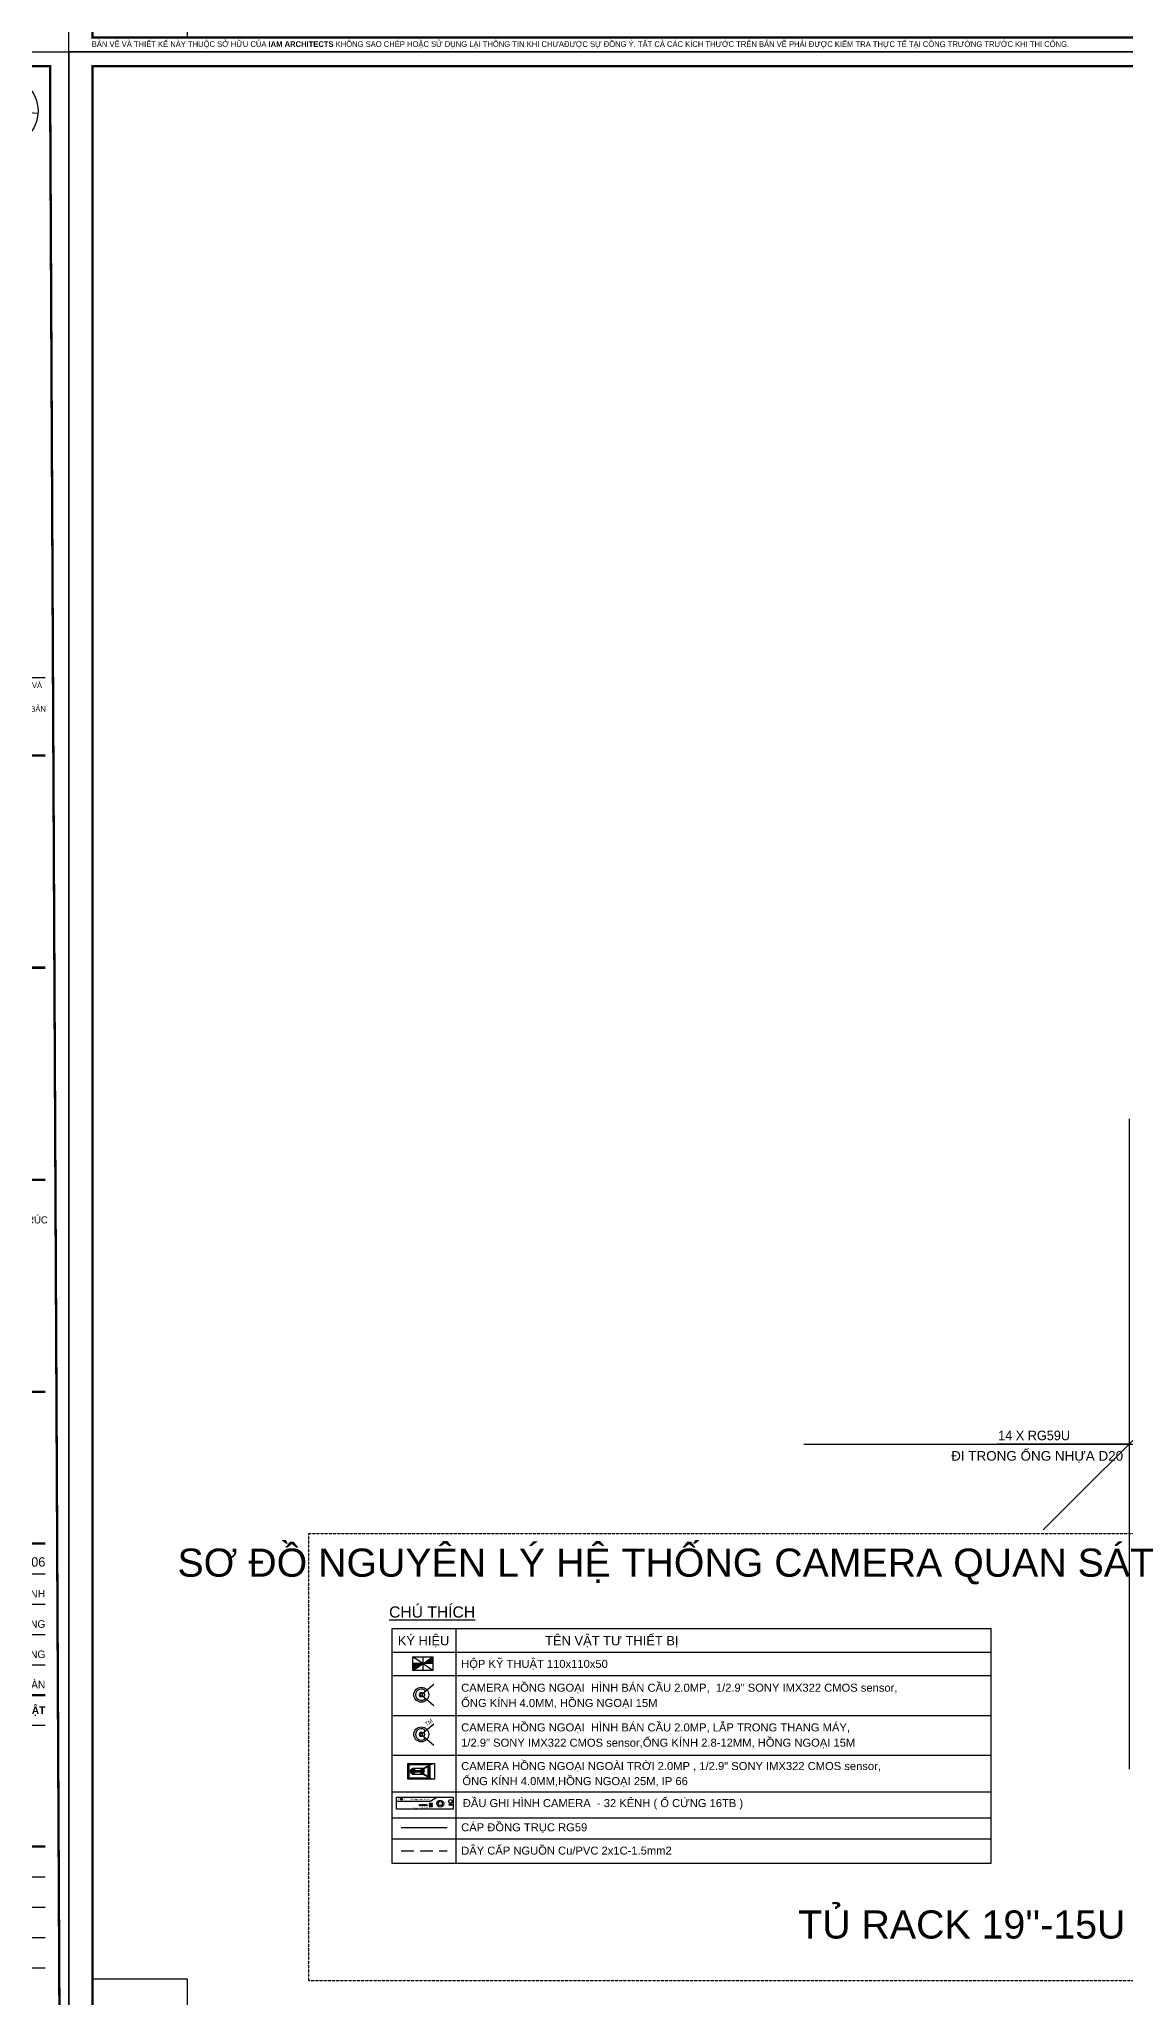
# Model space of a CAD drawing. Header units: inches. Extents: x 1721084 to 1854744, y 225101 to 488646.
# Drawn here: x 1765161 to 1782374, y 414780 to 445802 of the extents above; entities that cross this region are included whole.
import ezdxf
from ezdxf.enums import TextEntityAlignment as Align

# ---------------------------------------------------------------- set-up
doc = ezdxf.new("R2010")
doc.units = ezdxf.units.IN
doc.header["$MEASUREMENT"] = 0
doc.linetypes.add('HIDDEN', pattern=[0.375, 0.25, -0.125])
for name, color, linetype in [('09.CCTV SDNL$0$ME-E-Text-VN', 4, 'Continuous'), ('A-ANNO-DIM 100', 252, 'Continuous'), ('CAMERA', 2, 'Continuous'), ('CMR', 3, 'Continuous'), ('EYEVIEW - TOAN', 7, 'Continuous'), ('I.A.M TITLEBLOCK - A2 -H$0$A-ANNO-KEY', 250, 'Continuous'), ('I.A.M TITLEBLOCK - A2 -H$0$A-ANNO-SYMB', 250, 'Continuous'), ('I.A.M TITLEBLOCK - A2 -H$0$A-TBLK-TEXT', 250, 'Continuous'), ('KICHTHUOC', 9, 'Continuous'), ('KT', 1, 'Continuous'), ('PCCC', 11, 'Continuous'), ('TexPCC', 142, 'Continuous'), ('TEXT', 9, 'Continuous'), ('TEXT_TELNET', 4, 'Continuous'), ('TOAN - TRAN PHAN', 7, 'Continuous')]:
    doc.layers.add(name, color=color, linetype=linetype)
doc.styles.add('09.CCTV SDNL$0$ICIC', font='arial.ttf')
doc.styles.add('1', font='vhavan.ttf')
doc.styles.add('ARIAL', font='arial.ttf')
doc.styles.add('BIGTEXT', font='vhavan.ttf', dxfattribs={"height": 500})
doc.styles.add('I.A.M TITLEBLOCK - A2 -H$0$TITLE BLOCK', font='arial.ttf')
doc.styles.add('KICHTHUOC', font='VHELVCN0.TTF')
doc.dimstyles.new('100', dxfattribs={"dimscale": 0, "dimtxt": 450, "dimasz": 100, "dimexe": 100, "dimexo": 0, "dimgap": 200, "dimtad": 1, "dimdec": 0, "dimzin": 12, "dimdsep": 46, "dimtxsty": '1', "dimblk": 'CHEO', "dimblk1": 'CHEO', "dimblk2": 'CHEO', "dimsah": 1, "dimcen": 0, "dimdle": 100, "dimclrd": 9, "dimclre": 9, "dimclrt": 4, "dimadec": 0, "dimazin": 0, "dimtfac": 1, "dimtdec": 0, "dimtix": 1, "dimtofl": 0, "dimtmove": 2, "dimatfit": 3, "dimldrblk": 'CHEO', "dimfxl": 1, "dimtolj": 1, "dimtzin": 12, "dimarcsym": 0})
pattern_1 = [(45, (362951.55429, -13210.59776), (-0.044194173824, 0.044194173824), [])]

# ---------------------------------------------------------------- blocks, each defined once
blk = doc.blocks.new('I.A.M TITLEBLOCK - A2 -H$0$TRUE NORTH')
at = {"layer": 'I.A.M TITLEBLOCK - A2 -H$0$A-ANNO-SYMB'}
h = blk.add_hatch(color=256, dxfattribs=at)
h.dxf.hatch_style = 1
h.paths.add_polyline_path([(-250, 1479, -0.041886), (0, 1500), (0, 0), (-250, 0)])
h.paths.add_polyline_path([(0, 1500, 0.041886), (-250, 1479), (-250, 1500)])
for points in [[(0, 1500), (-250, 1500)], [(-250, 0), (-250, 1500)], [(0, -1500), (0, 1500)], [(1500, 0), (-1500, 0)], [(-250, -1500), (-250, -1479)]]:
    blk.add_lwpolyline(points, dxfattribs=at)
blk.add_circle((0, 0), 1500, dxfattribs=at)
blk = doc.blocks.new('I.A.M TITLEBLOCK - A2 -H')
at = {"const_width": 0.5}
blk.add_lwpolyline([(5, 3), (592, 3), (590, 417), (5, 417)], close=True, dxfattribs=at)
at = {"color": 2}
for points in [[(534, 287.9), (589, 287.9)], [(534, 98.6), (589, 98.6)], [(534, 92.2), (589, 92.2)], [(534, 85.8), (589, 85.8)], [(534, 79.4), (589, 79.4)], [(534, 73), (589, 73)], [(534, 66.6), (589, 66.6)], [(534, 34.6), (589, 34.6)], [(534, 28.2), (589, 28.2)], [(534, 21.8), (589, 21.8)], [(534, 15.4), (589, 15.4)]]:
    blk.add_lwpolyline(points, dxfattribs=at)
at = {"const_width": 0.5}
for points in [[(534, 271.4), (589, 271.4)], [(534, 226.6), (589, 226.6)], [(534, 181.8), (589, 181.8)], [(534, 137), (589, 137)], [(534, 105), (589, 105)], [(534, 73), (589, 73)], [(534, 41), (589, 41)]]:
    blk.add_lwpolyline(points, dxfattribs=at)
at = {"layer": 'Defpoints'}
blk.add_lwpolyline([(0, 420), (594, 420), (594, 0), (0, 0)], close=True, dxfattribs=at)
at = {"layer": 'Defpoints', "color": 8}
blk.add_lwpolyline([(5, 3), (25, 3), (25, 13), (5, 13)], close=True, dxfattribs=at)
at = {"layer": 'I.A.M TITLEBLOCK - A2 -H$0$A-ANNO-KEY', "xscale": 0.005, "yscale": 0.005, "zscale": 0.005, "rotation": 355.8874453798923}
blk.add_blockref('I.A.M TITLEBLOCK - A2 -H$0$TRUE NORTH', (579.97, 407.52), dxfattribs=at)
at = {"layer": 'Defpoints', "color": 2, "lineweight": 0, "insert": (589, 70.6), "char_height": 1.6, "width": 56.5421, "attachment_point": 3, "style": 'I.A.M TITLEBLOCK - A2 -H$0$TITLE BLOCK'}
blk.add_mtext('{\\fVNI-Avo|b1|i0|c0|p2;\\C7;BAÛN VEÕ THIEÁT KEÁ KYÕ THUAÄT }', dxfattribs=at)
at = {"layer": 'I.A.M TITLEBLOCK - A2 -H$0$A-TBLK-TEXT', "color": 2, "lineweight": 0, "style": 'I.A.M TITLEBLOCK - A2 -H$0$TITLE BLOCK'}
for s, insert, char_height, width, attachment_point in [('\\pt1.2;{\\fVNI-Avo|b0|i0|c0|p2;CAÙC BAÛN VEÕ KIEÁN TRUÙC ÑÖÔÏC ÑOÏC CHUNG VÔÙI BAÛN VEÕ KEÁT CAÁU VAØ CÔ ÑIEÄN LIEÂN QUAN.}', (534, 286.84), 1.2, 55, 1), ('\\pt1.5;{\\fVNI-Avo|b0|i0|c0|p2;CAÙC THOÂNG TIN THUOÄC VEÀ KEÁT CAÁU VAØ CÔ ÑIEÄN THEÅ HIEÄN TREÂN BAÛN VEÕ KIEÁN TRUÙC CHÆ ÑEÅ THAM KHAÛO.}', (534, 281.84), 1.2, 55.5702, 1), ('\\pt2;{\\fVNI-Avo|b0|i0|c0|p2;\\C7;18006}', (589, 102.1), 2, 46.5421, 3), ('{\\fVNI-Avo|b0|i0|c0|p2;KTS. NG}Ũ THÀNH VINH', (589, 95.2), 1.6, 46.5421, 3), ('{\\fVNI-Avo|b0|i0|c0|p2;KS. NGUYEÃN BAÛO NAÊNG}', (589, 88.8), 1.6, 46.5421, 3), ('{\\fVNI-Avo|b0|i0|c0|p2;KS. NGUYEÃN BAÛO NAÊNG}', (589, 82.4), 1.6, 46.5421, 3), ('{\\fVNI-Avo|b0|i0|c0|p0;KTS. NGUYEÃN NGOÏC TOAØN}', (589, 76), 1.6, 46.5421, 3), ('\\pt1.8;{\\fVNI-Avo|b0|i0|c0|p2;BAÛN VEÕ VAØ THIEÁT KEÁ NAØY THUOÄC SÔÛ HÖÕU CUÛA \\fVNI-Avo|b1|i0|c0|p2;IAM ARCHITECTS\\fVNI-Avo|b0|i0|c0|p2; KHOÂNG SAO CHEÙP HOAËC SÖÛ DUÏNG LAÏI THOÂNG TIN KHI CHÖAÑÖÔÏC SÖÏ ÑOÀNG YÙ. TAÁT CAÛ CAÙC KÍCH THÖÔÙC TREÂN BAÛN VEÕ PHAÛI ÑÖÔÏC KIEÅM TRA THÖÏC TEÁ TAÏI COÂNG TRÖÔØNG TRÖÔÙC KHI THI COÂNG.}', (4.81, 2.24), 1.2, 216.8663, 1)]:
    blk.add_mtext(s, dxfattribs=dict(at, insert=insert, char_height=char_height, width=width, attachment_point=attachment_point))
at = {"layer": 'I.A.M TITLEBLOCK - A2 -H$0$A-TBLK-TEXT', "color": 7, "lineweight": 0, "insert": (574.42, 174.09), "char_height": 1.5, "width": 32.0194, "attachment_point": 2, "style": 'I.A.M TITLEBLOCK - A2 -H$0$TITLE BLOCK'}
blk.add_mtext('{\\fVNI-Avo|b0|i0|c0|p2;COÂNG TY COÅ PHAÀN KIEÁN TRUÙC}', dxfattribs=at)
blk = doc.blocks.new('CHEO')
at = {"layer": 'KICHTHUOC'}
for p, q in [((0, 51.51), (0, -51.51)), ((-51.51, 0), (51.51, 0))]:
    blk.add_line(p, q, dxfattribs=at)
at = {"layer": 'KICHTHUOC', "color": 1}
blk.add_line((-13.58, -13.58), (13.58, 13.58), dxfattribs=at)
blk = doc.blocks.new('698af3')
at = {"layer": 'PCCC'}
h = blk.add_hatch(color=256, dxfattribs=at)
h.paths.add_polyline_path([(-242526, 735779), (-242351, 735524), (-242351, 735779)])
h.paths.add_polyline_path([(-242351, 735524), (-242351, 735270), (-242177, 735270)])
for p, q in [((-242177, 735779), (-242526, 735270)), ((-242177, 735270), (-242526, 735779)), ((-242351, 735779), (-242351, 735270)), ((-242526, 735524), (-242177, 735524))]:
    blk.add_line(p, q, dxfattribs=at)
blk.add_lwpolyline([(-242526, 735779), (-242177, 735779), (-242177, 735270), (-242526, 735270)], close=True, dxfattribs=at)
blk = doc.blocks.new('C3')
at = {"layer": 'CAMERA', "color": 142}
for p, q in [((229716, 35031), (229174, 34396)), ((229807, 35031), (230349, 34396))]:
    blk.add_line(p, q, dxfattribs=at)
at = {"layer": 'CAMERA'}
blk.add_circle((229762, 35085), 412, dxfattribs=at)
at = {"layer": 'CAMERA', "color": 142}
blk.add_circle((229762, 35085), 70.8, dxfattribs=at)
at = {"layer": 'CAMERA', "color": 252}
for radius, start, end in [(310, 310.48567, 229.51433), (190, 229.51433, 310.48567), (109, 310.48567, 229.51433)]:
    blk.add_arc((229762, 35085), radius, start, end, dxfattribs=at)
blk = doc.blocks.new('CCN')
at = {"layer": 'CAMERA', "color": 252}
for p, q in [((139316, 51989), (139764, 51989)), ((139316, 51934), (139764, 51934)), ((139316, 51879), (139764, 51879)), ((139316, 51424), (139764, 51424)), ((139369, 51263), (139203, 50952)), ((139316, 51369), (139764, 51369)), ((139316, 51313), (139764, 51313)), ((139718, 51263), (139884, 50952))]:
    blk.add_line(p, q, dxfattribs=at)
at = {"layer": 'CAMERA'}
for p, q in [((139316, 51263), (139128, 50911)), ((139764, 51263), (139952, 50911))]:
    blk.add_line(p, q, dxfattribs=at)
blk.add_lwpolyline([(139316, 52047), (139764, 52047), (139764, 51263), (139316, 51263)], close=True, dxfattribs=at)
at = {"layer": 'CAMERA', "color": 252}
blk.add_lwpolyline([(139472, 51820), (139608, 51820), (139608, 51491), (139472, 51491)], close=True, dxfattribs=at)
at = {"layer": 'CAMERA'}
for points in [[(139952, 50911), (139128, 50911)], [(139316, 51263), (139764, 51263)]]:
    blk.add_lwpolyline(points, dxfattribs=at)
at = {"layer": 'CAMERA', "color": 252}
blk.add_lwpolyline([(139884, 50952), (139203, 50952)], dxfattribs=at)
blk.add_arc((139556, 51303), 104, 202.63328, 337.36672, dxfattribs=at)
blk = doc.blocks.new('C2')
at = {"layer": 'CAMERA', "color": 252}
for p, q in [((140575, 51841), (140290, 51841)), ((140548, 51899), (140317, 51899))]:
    blk.add_line(p, q, dxfattribs=at)
at = {"layer": 'CAMERA'}
blk.add_lwpolyline([(140575, 51841), (140575, 51784), (140290, 51784), (140290, 51841)], dxfattribs=at)
blk.add_arc((140432, 51811), 145, 12.11983, 167.88017, dxfattribs=at)
blk.add_blockref('CCN', (893, -263), dxfattribs=at)
blk = doc.blocks.new('nn')
at = {"layer": 'CAMERA', "color": 252}
for p, q in [((138920, -107494), (138834, -107421)), ((138920, -107494), (140398, -107494)), ((138920, -108448), (138920, -107494)), ((140398, -107494), (140728, -107421)), ((140398, -107494), (140398, -108448)), ((138920, -108448), (138834, -108521)), ((140398, -108448), (138920, -108448)), ((140398, -108448), (140728, -108521))]:
    blk.add_line(p, q, dxfattribs=at)
at = {"layer": 'CAMERA'}
blk.add_lwpolyline([(138834, -107421), (140728, -107421), (140728, -108521), (138834, -108521)], close=True, dxfattribs=at)
at = {"layer": 'CAMERA', "rotation": 90}
blk.add_blockref('C2', (190945, -248406), dxfattribs=at)
blk = doc.blocks.new('LOGO EYEVIEW')
h = blk.add_hatch()
h.set_pattern_fill('ANSI31', color=1, scale=0.5)
h.set_pattern_definition(pattern_1)
h.paths.add_polyline_path([(197798, 41223), (197785, 41223), (197776, 41298, 0.2400649), (197758, 41263, 1), (197845, 41263, 0.1642529), (197836, 41289)])
h = blk.add_hatch()
h.set_pattern_fill('ANSI31', color=1, scale=0.5)
h.set_pattern_definition(pattern_1)
h.paths.add_polyline_path([(197776, 41298, 0.2400649), (197758, 41263, 1), (197845, 41263, 0.1642529), (197836, 41289), (197798, 41223), (197785, 41223)])
h = blk.add_hatch()
h.set_pattern_fill('ANSI31', color=1, scale=0.5)
h.set_pattern_definition(pattern_1)
h.paths.add_polyline_path([(197827, 41299, 0.3223665), (197776, 41298), (197791, 41298), (197797, 41251)])
for points in [[(197776, 41298), (197785, 41223), (197798, 41223), (197836, 41289)], [(197828, 41298), (197827, 41298), (197797, 41251), (197791, 41298), (197776, 41298)]]:
    blk.add_lwpolyline(points)
blk.add_circle((197802, 41263), 43.6)
at = {"color": 1}
for centre, radius, start, end in [((197802, 41266), 50.2, 40.48009, 134.69785), ((197802, 41265), 46.3, 40.71262, 131.57841)]:
    blk.add_arc(centre, radius, start, end, dxfattribs=at)
at = {"color": 7, "char_height": 72.41, "attachment_point": 1, "style": 'KICHTHUOC'}
for s, insert in [('{\\fVNI-Helve-Condense|b1|i1|c0|p2;\\C256;EYE}', (197601, 41296)), ('{\\fVNI-Helve-Condense|b1|i1|c0|p2;\\C256;IEW}', (197835, 41295))]:
    blk.add_mtext_dynamic_manual_height_columns(s, width=1906.32, gutter_width=1, heights=[0], dxfattribs=dict(at, insert=insert))
blk = doc.blocks.new('32 - dvr')
at = {"color": 4}
for p, q in [((107, -137), (163, -137)), ((107, -161), (163, -161)), ((109, -187), (164, -187)), ((109, -210), (164, -210))]:
    blk.add_line(p, q, dxfattribs=at)
at = {"color": 3, "lineweight": -2}
for p, q in [((549, -178, 0), (549, -161, 0)), ((551, -158, 0), (610, -158, 0)), ((605, -182, 0), (552, -182, 0)), ((612, -161, 0), (612, -176, 0))]:
    blk.add_line(p, q, dxfattribs=at)
at = {"color": 4}
for centre, major_axis, start_param, end_param in [((107, -149), (0, 11.7), 0.00408, 3.145673), ((109, -199), (-0.1, 11.7), -0.006037, 3.135555), ((163, -149), (0, 11.7), 3.145673, 6.287266), ((164, -199), (-0.1, 11.7), 3.133625, 6.275217)]:
    blk.add_ellipse(centre, major_axis=major_axis, ratio=1, start_param=start_param, end_param=end_param, dxfattribs=at)
at = {"color": 3, "lineweight": -2}
for centre, major_axis, start_param, end_param in [((579, -95, 0), (-0.1, 41.8), 4.709426, 10.992611), ((551, -161, 0), (2.04, 2.04), 0.785398, 2.356194), ((552, -178, 0), (-2.55, 2.55), 0.785398, 2.356194), ((605, -176, 0), (-0.02, 6.48), 3.138592, 4.709389), ((610, -161, 0), (-1.61, 1.61), 3.926991, 5.497787)]:
    blk.add_ellipse(centre, major_axis=major_axis, ratio=1, start_param=start_param, end_param=end_param, dxfattribs=at)
at = {"layer": 'EYEVIEW - TOAN', "color": 4}
for p, q in [((-641, -272), (-641, 0)), ((-641, 0), (641, 0)), ((122, -89), (268, 0)), ((641, 0), (641, -272)), ((641, -272), (-641, -272)), ((313, -113), (289, -92)), ((324, -182), (300, -204)), ((378, -177), (405, -196)), ((389, -124), (410, -97))]:
    blk.add_line(p, q, dxfattribs=at)
at = {"layer": 'EYEVIEW - TOAN', "color": 4, "ltscale": 500}
blk.add_line((-641, -89), (122, -89), dxfattribs=at)
at = {"layer": 'EYEVIEW - TOAN', "color": 4}
for centre, major_axis, start_param, end_param in [((-108, -178), (0.1, 18.2), 1.574477, 7.857662), ((-61, -178), (0, 18.2), 1.572695, 7.85588), ((-14, -178), (0.1, 18.2), 1.575013, 7.858198), ((36, -178), (0, 18.2), 1.572695, 7.85588), ((348, -143), (-0.1, 77.7), 1.569263198557667, 7.852448505737254), ((348, -143), (0.1, 45.7), 1.572919, 7.856104)]:
    blk.add_ellipse(centre, major_axis=major_axis, ratio=1, start_param=start_param, end_param=end_param, dxfattribs=at)
at = {"layer": 'EYEVIEW - TOAN', "color": 4, "xscale": 0.3912807549349964, "yscale": 0.3912807549349964, "zscale": 0.3912807549349964}
blk.add_blockref('LOGO EYEVIEW', (-77922, -16186), dxfattribs=at)
at = {"layer": '09.CCTV SDNL$0$ME-E-Text-VN', "color": 7, "ltscale": 10, "style": '09.CCTV SDNL$0$ICIC', "width": 1}
for s, p in [('H.246 Digital Video Recoder', (-352, -60)), ('32 Channel - HDD 16TB ', (-292, -253))]:
    blk.add_text(s, height=27, dxfattribs=at).set_placement(p)
at = {"layer": '09.CCTV SDNL$0$ME-E-Text-VN', "ltscale": 10, "style": '09.CCTV SDNL$0$ICIC', "width": 1}
for s, p in [('POWER', (543, -102, 0)), ('USB', (562, -177))]:
    blk.add_text(s, height=13.5, dxfattribs=at).set_placement(p)

msp = doc.modelspace()

# ---------------------------------------------------------------- linework, layer by layer
at = {"layer": 'PCCC'}
for p, q in [((1771761.7, 420632), (1771761.7, 416909.3)), ((1770753.1, 420256.4), (1780238, 420256.4)), ((1770896.2, 417479.2), (1771623.3, 417479.2))]:
    msp.add_line(p, q, dxfattribs=at)
at = {"layer": 'PCCC', "color": 37}
for p, q in [((1770753.1, 419887), (1780238, 419887)), ((1770753.1, 419254.1), (1780238, 419254.1)), ((1770753.1, 418625.3), (1780238, 418625.3)), ((1770753.1, 418043.7), (1780238, 418043.7)), ((1770753.1, 417631.7), (1780238, 417631.7)), ((1770753.1, 417298.3), (1780238, 417298.3))]:
    msp.add_line(p, q, dxfattribs=at)
at = {"layer": 'PCCC', "linetype": 'HIDDEN', "ltscale": 800}
msp.add_line((1770896.2, 417109.7), (1771623.3, 417109.7), dxfattribs=at)
at = {"layer": 'PCCC', "color": 9, "linetype": 'HIDDEN'}
msp.add_lwpolyline([(1769431, 422133.5), (1803253.9, 422133.5), (1803253.9, 415047.4), (1769431, 415047.4)], close=True, dxfattribs=at)
at = {"layer": 'PCCC'}
msp.add_lwpolyline([(1770753.1, 420632), (1780238, 420632), (1780236.9, 416909.3), (1770752, 416909.3)], close=True, dxfattribs=at)

# ---------------------------------------------------------------- block references
at = {"layer": 'A-ANNO-DIM 100', "xscale": 75, "yscale": 75, "zscale": 75}
for p in [(1765633.5, 445601), (1721083.5, 414101), (1765633.5, 414101)]:
    msp.add_blockref('I.A.M TITLEBLOCK - A2 -H', p, dxfattribs=at)
at = {"layer": 'CAMERA', "xscale": 0.2883221355150454, "yscale": 0.2883221355150454, "zscale": 0.2883221355150454, "rotation": 90}
for p in [(1781329.5, 353335.8), (1781329.5, 352707)]:
    msp.add_blockref('C3', p, dxfattribs=at)
at = {"layer": 'CAMERA', "xscale": 0.2232292608823627, "yscale": 0.2232292608241551, "zscale": 0.22322926080646}
msp.add_blockref('nn', (1740008.9, 442470.2), dxfattribs=at)
at = {"layer": 'PCCC', "xscale": 0.6246239999891259, "yscale": 0.6246239999891259, "zscale": 0.6246240000141251, "rotation": 270}
msp.add_blockref('698af3', (1311812.4, 268694.8), dxfattribs=at)
at = {"layer": 'TOAN - TRAN PHAN', "color": 3, "lineweight": -2, "xscale": 0.7020000000484288, "yscale": 0.7019999999902211, "zscale": 0.7020000000000002}
msp.add_blockref('32 - dvr', (1771269.9, 417956.8), dxfattribs=at)

# ---------------------------------------------------------------- texts
at = {"layer": 'KT', "linetype": 'ByBlock', "insert": (1775086.5, 421611.6), "char_height": 445.431, "attachment_point": 5, "style": '1'}
msp.add_mtext('{\\f.VnHelvetInsH|b0|i0|c0|p34;S¬ ®å nguyªn lý hÖ thèng camera quan s¸t}', dxfattribs=at)
at = {"layer": 'KT', "color": 4, "linetype": 'ByBlock', "insert": (1785825.6, 415892.8), "char_height": 445.4305, "attachment_point": 5, "style": '1'}
msp.add_mtext("{\\f.VnHelvetInsH|b0|i0|c0|p34;T\\fArial|b0|i0|c0|p34;Ủ RACK 19''-15U ĐẶT TẠI PHÒNG KỸ THUẬT - TẦNG HẦM}", dxfattribs=at)
at = {"layer": 'TexPCC', "color": 7, "style": 'ARIAL'}
for s, height, p in [('%%UCHÚ THÍCH', 177.45, (1771386.1, 420802.2)), ('KÝ HIỆU', 146.02, (1771250.5, 420363.4)), ('TÊN VẬT TƯ THIẾT BỊ', 146.016, (1774232.4, 420363.4))]:
    msp.add_text(s, height=height, dxfattribs=at).set_placement(p, align=Align.CENTER)
for s, p in [('HỘP KỸ THUẬT 110x110x50', (1771846.2, 420006.4)), ('CAMERA HỒNG NGOẠI  HÌNH BÁN CẦU 2.0MP,  1/2.9" SONY IMX322 CMOS sensor,', (1771846.2, 419628.6)), ('ỐNG KÍNH 4.0MM, HỒNG NGOẠI 15M', (1771846.2, 419386.5)), ('CAMERA HỒNG NGOẠI  HÌNH BÁN CẦU 2.0MP, LẮP TRONG THANG MÁY, ', (1771846.2, 418999.8)), ('1/2.9" SONY IMX322 CMOS sensor,ỐNG KÍNH 2.8-12MM, HỒNG NGOẠI 15M ', (1771846.2, 418757.7)), ('CAMERA HỒNG NGOẠI NGOÀI TRỜI 2.0MP , 1/2.9" SONY IMX322 CMOS sensor,', (1771846.2, 418387.7)), ('ỐNG KÍNH 4.0MM,HỒNG NGOẠI 25M, IP 66 ', (1771865.4, 418148.8)), ('ĐẦU GHI HÌNH CAMERA  - 32 KÊNH ( Ổ CỨNG 16TB ) ', (1771871.8, 417801)), ('CÁP ĐỒNG TRỤC RG59', (1771846.2, 417417.7)), ('DÂY CẤP NGUỒN Cu/PVC 2x1C-1.5mm2', (1771846.2, 417048.3))]:
    msp.add_text(s, height=126.75, dxfattribs=at).set_placement(p)
msp.add_text('TM', height=63.38, rotation=32.69729, dxfattribs=at).set_placement((1771295.5, 419079.4))
at = {"layer": 'TEXT', "color": 4, "style": 'BIGTEXT'}
msp.add_text('14 x RG59U', height=150.13, dxfattribs=at).set_placement((1780352.2, 423611.9))
at = {"layer": 'TEXT_TELNET', "style": 'ARIAL'}
msp.add_text('ĐI TRONG ỐNG NHỰA D20', height=152.366, dxfattribs=at).set_placement((1779607.3, 423287.3))

# ---------------------------------------------------------------- leaders
at = {"layer": 'CMR'}
msp.add_leader([(1782425.3, 423550.4), (1780329.3, 423550.4)], dimstyle='100', override={"dimscale": 1, "dimtad": 0}, dxfattribs=at)

doc.saveas('drawing.dxf')
